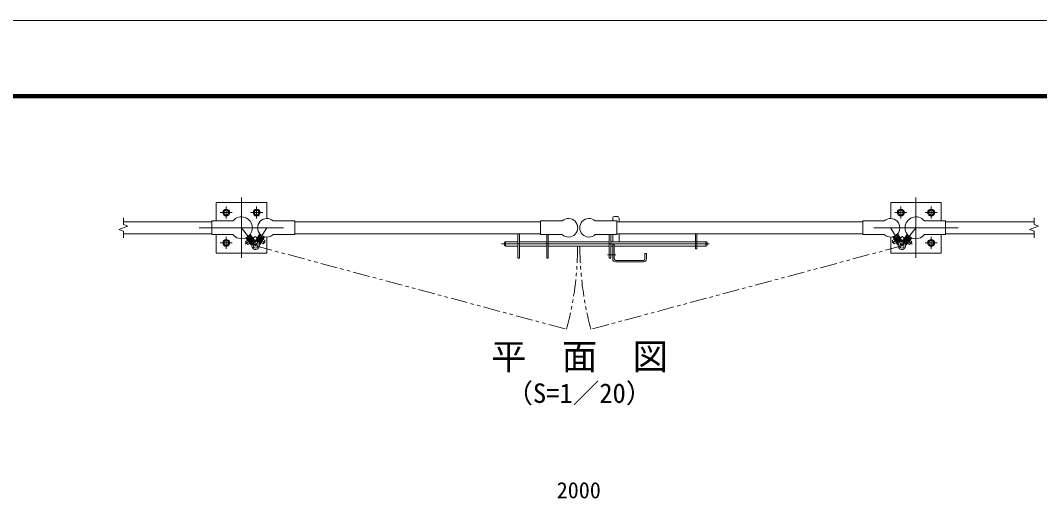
# Model space of a CAD drawing. Units: millimetres, scale not verified. Extents: x -4200 to 4200, y -2970 to 2970.
# Drawn here: x -413 to 2609, y 1552 to 2970 of the extents above; entities that cross this region are included whole.
import ezdxf
from ezdxf.enums import TextEntityAlignment as Align

# ---------------------------------------------------------------- set-up
doc = ezdxf.new("R2010")
doc.units = ezdxf.units.MM
doc.header["$LTSCALE"] = 20
doc.linetypes.add('USER1', pattern=[50.8, 31.75, -6.35, 6.35, -6.35])
doc.linetypes.add('USER2', pattern=[5, 2.5, -0.5, 0.5, -0.5, 0.5, -0.5])
doc.layers.add('0-0_D-TTL-TXT', color=7, linetype='Continuous')
for name, color, linetype, lineweight in [('0-1_D-BMK', 2, 'USER1', 13), ('0-2_D-STR1', 1, 'Continuous', 18), ('0-3_D-STR3', 3, 'Continuous', 13), ('0-4_D-STR-DIM', 7, 'Continuous', 9), ('0-5_0', 3, 'Continuous', 18), ('0-8_D-TTL', 7, 'Continuous', 9)]:
    doc.layers.add(name, color=color, linetype=linetype, lineweight=lineweight)
doc.styles.add('ＭＳ ゴシック', font='')
doc.styles.get('ＭＳ ゴシック').set_extended_font_data('MS Gothic')

# ---------------------------------------------------------------- blocks, each defined once
blk = doc.blocks.new('M10-平')
at = {"layer": '0-5_0'}
blk.add_lwpolyline([(152.6, -88.1), (152.6, 88.1), (0, 176.2), (-152.6, 88.1), (-152.6, -88.1), (0, -176.2)], close=True, dxfattribs=at)
for radius in [210, 138.5]:
    blk.add_circle((0, 0), radius, dxfattribs=at)

msp = doc.modelspace()

# ---------------------------------------------------------------- linework, layer by layer
at = {"layer": '0-1_D-BMK'}
for p, q in [((197.31, 2382.16), (197.31, 2418)), ((242.31, 2265.61), (242.31, 2444.55)), ((287.31, 2382.16), (287.31, 2418)), ((2197.31, 2382.16), (2197.31, 2418)), ((2242.31, 2265.61), (2242.31, 2444.55)), ((2287.31, 2382.16), (2287.31, 2418)), ((179.4, 2400.08), (215.23, 2400.08)), ((269.4, 2400.08), (305.23, 2400.08)), ((2215.23, 2400.08), (2179.4, 2400.08)), ((2305.23, 2400.08), (2269.4, 2400.08)), ((117.31, 2355.08), (367.31, 2355.08)), ((197.31, 2292.16), (197.31, 2328)), ((242.31, 2355.08), (284.15, 2301.35)), ((282.88, 2329.26), (253.47, 2306.36)), ((282.65, 2329.17), (313.04, 2310.19)), ((317.71, 2355.08), (284.15, 2301.35)), ((2117.31, 2355.08), (2367.31, 2355.08)), ((2166.91, 2355.08), (2200.47, 2301.35)), ((2201.98, 2329.17), (2171.58, 2310.19)), ((2242.31, 2355.08), (2200.47, 2301.35)), ((2201.74, 2329.26), (2231.15, 2306.36)), ((2287.31, 2292.16), (2287.31, 2328)), ((179.4, 2310.08), (215.23, 2310.08)), ((1013.68, 2307.38), (1629.26, 2307.38)), ((2305.23, 2310.08), (2269.4, 2310.08)), ((1327.28, 2274.88), (1352.43, 2274.88))]:
    msp.add_line(p, q, dxfattribs=at)
at = {"layer": '0-1_D-BMK', "linetype": 'USER2'}
for p, q in [((284.15, 2301.35), (1206.17, 2054.3)), ((2200.47, 2301.35), (1278.46, 2054.3))]:
    msp.add_line(p, q, dxfattribs=at)
for centre, start, end in [((284.15, 2301.35), 345, 359.97183), ((2200.47, 2301.35), 180.02817, 195)]:
    msp.add_arc(centre, 954.67, start, end, dxfattribs=at)
at = {"layer": '0-2_D-STR1'}
for p, q in [((154.81, 2372.58), (-107.69, 2372.58)), ((1129.41, 2372.58), (400.21, 2372.58)), ((1355.21, 2372.58), (2084.41, 2372.58)), ((2329.81, 2372.58), (2592.31, 2372.58)), ((154.81, 2337.58), (-107.69, 2337.58)), ((1129.41, 2337.58), (400.21, 2337.58)), ((1355.21, 2337.58), (2084.41, 2337.58)), ((2329.81, 2337.58), (2592.31, 2337.58))]:
    msp.add_line(p, q, dxfattribs=at)
at = {"layer": '0-3_D-STR3'}
for p, q in [((1348.21, 2388.88), (1357.21, 2388.88)), ((217.16, 2375.43), (154.81, 2375.43)), ((336.21, 2375.43), (400.21, 2375.43)), ((1193.41, 2375.43), (1129.41, 2375.43)), ((1291.21, 2375.43), (1355.21, 2375.43)), ((1343.21, 2383.88), (1343.21, 2375.43)), ((1362.21, 2383.88), (1362.21, 2372.58)), ((2148.41, 2375.43), (2084.41, 2375.43)), ((2267.46, 2375.43), (2329.81, 2375.43)), ((265.62, 2331.66), (259.31, 2326.74)), ((265.62, 2331.66), (267.02, 2331.48)), ((282.56, 2313.16), (266.58, 2333.69)), ((268.56, 2329.51), (266.98, 2328.28)), ((266.98, 2328.28), (278.04, 2314.08)), ((267.02, 2331.48), (280.58, 2314.07)), ((283.4, 2315.82), (268.07, 2335.51)), ((282.57, 2314.48), (296.78, 2337.24)), ((284.52, 2313.26), (298.41, 2335.5)), ((298.08, 2333.09), (286.39, 2314.37)), ((298.45, 2329.91), (288.92, 2314.64)), ((294.7, 2306.91), (308.58, 2329.14)), ((306.56, 2327.79), (294.87, 2309.08)), ((296.62, 2305.65), (310.86, 2328.45)), ((298.45, 2329.91), (296.76, 2330.97)), ((299.46, 2333.41), (298.08, 2333.09)), ((306.24, 2329.17), (299.46, 2333.41)), ((306.24, 2329.17), (306.56, 2327.79)), ((1066.41, 2337.58), (1066.41, 2264.88)), ((1147.41, 2334.73), (1147.41, 2264.88)), ((1337.21, 2334.73), (1337.21, 2264.88)), ((1343.21, 2334.73), (1343.21, 2313.88)), ((1362.21, 2337.58), (1362.21, 2313.88)), ((1588.21, 2337.58), (1588.21, 2292.38)), ((1592.71, 2337.58), (1592.71, 2292.38)), ((2188, 2305.65), (2173.76, 2328.45)), ((2189.93, 2306.91), (2176.04, 2329.14)), ((2178.38, 2329.17), (2178.06, 2327.79)), ((2178.06, 2327.79), (2189.75, 2309.08)), ((2178.38, 2329.17), (2185.16, 2333.41)), ((2185.16, 2333.41), (2186.54, 2333.09)), ((2186.17, 2329.91), (2187.87, 2330.97)), ((2186.17, 2329.91), (2195.71, 2314.64)), ((2200.1, 2313.26), (2186.22, 2335.5)), ((2186.54, 2333.09), (2198.23, 2314.37)), ((2202.05, 2314.48), (2187.84, 2337.24)), ((2201.22, 2315.82), (2216.55, 2335.51)), ((2202.07, 2313.16), (2218.05, 2333.69)), ((2217.6, 2331.48), (2204.04, 2314.07)), ((2217.64, 2328.28), (2206.58, 2314.08)), ((2216.06, 2329.51), (2217.64, 2328.28)), ((2219, 2331.66), (2217.6, 2331.48)), ((2219, 2331.66), (2225.32, 2326.74)), ((260.33, 2318.43), (254.41, 2313.82)), ((261.17, 2305.14), (254.41, 2313.82)), ((271.28, 2304.38), (254.97, 2325.31)), ((273.09, 2305.79), (257.11, 2326.31)), ((259.31, 2326.74), (259.13, 2325.34)), ((259.13, 2325.34), (272.69, 2307.93)), ((262.25, 2324.6), (260.67, 2323.37)), ((267.09, 2309.75), (261.17, 2305.14)), ((262.93, 2320.46), (262.15, 2319.84)), ((269.69, 2311.78), (262.93, 2320.46)), ((269.69, 2311.78), (268.9, 2311.17)), ((273.09, 2305.79), (271.28, 2304.38)), ((279.62, 2315.31), (278.04, 2314.08)), ((282.56, 2313.16), (283.5, 2313.9)), ((284.52, 2313.26), (282.57, 2314.48)), ((288.92, 2314.64), (287.22, 2315.7)), ((295.7, 2310.41), (294.01, 2311.47)), ((294.7, 2306.91), (296.65, 2305.69)), ((297.54, 2313.34), (303.36, 2322.67)), ((298.38, 2312.81), (297.54, 2313.34)), ((306.7, 2307.62), (300.33, 2311.59)), ((304.21, 2322.14), (303.36, 2322.67)), ((312.52, 2316.95), (306.16, 2320.92)), ((306.7, 2307.62), (312.52, 2316.95)), ((1022.71, 2310.88), (1022.71, 2303.88)), ((1025.71, 2313.88), (1061.91, 2313.88)), ((1025.71, 2313.88), (1025.71, 2300.88)), ((1025.71, 2300.88), (1061.91, 2300.88)), ((1066.41, 2313.88), (1147.41, 2313.88)), ((1066.41, 2300.88), (1147.41, 2300.88)), ((1151.91, 2313.88), (1332.71, 2313.88)), ((1151.91, 2300.88), (1332.71, 2300.88)), ((1337.21, 2313.88), (1588.21, 2313.88)), ((1337.21, 2300.88), (1343.21, 2300.88)), ((1343.21, 2305.88), (1343.21, 2262.88)), ((1343.21, 2305.88), (1347.71, 2305.88)), ((1347.71, 2305.88), (1347.71, 2262.88)), ((1347.71, 2300.88), (1588.21, 2300.88)), ((1592.71, 2313.88), (1588.21, 2313.88)), ((1592.71, 2300.88), (1588.21, 2300.88)), ((1592.71, 2313.88), (1619.71, 2313.88)), ((1592.71, 2300.88), (1619.71, 2300.88)), ((1619.71, 2313.88), (1619.71, 2300.88)), ((1622.71, 2310.88), (1622.71, 2303.88)), ((2177.93, 2307.62), (2184.29, 2311.59)), ((2179.38, 2325.67), (2181.08, 2326.73)), ((2180.41, 2322.14), (2181.26, 2322.67)), ((2181.08, 2326.73), (2190.62, 2311.47)), ((2187.09, 2313.34), (2181.26, 2322.67)), ((2186.24, 2312.81), (2187.09, 2313.34)), ((2189.93, 2306.91), (2187.97, 2305.69)), ((2188.92, 2310.41), (2190.62, 2311.47)), ((2195.71, 2314.64), (2197.4, 2315.7)), ((2200.1, 2313.26), (2202.05, 2314.48)), ((2202.07, 2313.16), (2201.12, 2313.9)), ((2205, 2315.31), (2206.58, 2314.08)), ((2222.38, 2324.6), (2211.32, 2310.39)), ((2211.32, 2310.39), (2212.89, 2309.17)), ((2211.53, 2305.79), (2227.51, 2326.31)), ((2211.53, 2305.79), (2213.35, 2304.38)), ((2225.49, 2325.34), (2211.93, 2307.93)), ((2213.35, 2304.38), (2229.65, 2325.31)), ((2214.93, 2311.78), (2221.69, 2320.46)), ((2214.93, 2311.78), (2215.72, 2311.17)), ((2217.53, 2309.75), (2223.45, 2305.14)), ((2221.69, 2320.46), (2222.48, 2319.84)), ((2222.38, 2324.6), (2223.95, 2323.37)), ((2223.45, 2305.14), (2230.21, 2313.82)), ((2224.29, 2318.43), (2230.21, 2313.82)), ((2225.32, 2326.74), (2225.49, 2325.34)), ((1438.71, 2278.88), (1438.71, 2262.88)), ((1438.71, 2278.88), (1443.21, 2278.88)), ((1443.21, 2278.88), (1443.21, 2262.88)), ((1588.21, 2292.38), (1592.71, 2292.38)), ((1352.21, 2258.38), (1434.21, 2258.38)), ((1352.21, 2253.88), (1434.21, 2253.88))]:
    msp.add_line(p, q, dxfattribs=at)
for points in [[(167.31, 2375.43), (167.31, 2430.08), (317.31, 2430.08), (317.31, 2382.58)], [(2317.31, 2375.43), (2317.31, 2430.08), (2167.31, 2430.08), (2167.31, 2382.58)], [(217.16, 2334.73), (154.81, 2334.73), (154.81, 2375.43)], [(336.21, 2334.73), (400.21, 2334.73), (400.21, 2375.43)], [(1193.41, 2334.73), (1129.41, 2334.73), (1129.41, 2375.43)], [(1291.21, 2334.73), (1355.21, 2334.73), (1355.21, 2375.43)], [(2148.41, 2334.73), (2084.41, 2334.73), (2084.41, 2375.43)], [(2267.46, 2334.73), (2329.81, 2334.73), (2329.81, 2375.43)], [(317.31, 2327.58), (317.31, 2280.08), (167.31, 2280.08), (167.31, 2334.73)], [(1061.91, 2337.58), (1061.91, 2264.88), (1066.41, 2264.88)], [(1151.91, 2334.73), (1151.91, 2264.88), (1147.41, 2264.88)], [(1332.71, 2334.73), (1332.71, 2264.88), (1337.21, 2264.88)], [(2167.31, 2327.58), (2167.31, 2280.08), (2317.31, 2280.08), (2317.31, 2334.73)], [(262.25, 2324.6), (273.31, 2310.39), (271.73, 2309.17)], [(305.24, 2325.67), (303.54, 2326.73), (294.01, 2311.47)], [(2177.93, 2307.62), (2172.1, 2316.95), (2178.46, 2320.92)]]:
    msp.add_lwpolyline(points, dxfattribs=at)
for centre in [(284.15, 2301.35), (2200.47, 2301.35)]:
    msp.add_circle(centre, 6.3, dxfattribs=at)
for centre, radius, start, end in [((1348.21, 2383.88), 5, 90, 180), ((1357.21, 2383.88), 5, 0, 90), ((242.31, 2355.08), 32.35, 218.9806, 141.0194), ((317.71, 2355.08), 27.5, 47.73142, 312.26858), ((1211.91, 2355.08), 27.5, 227.73142, 132.26858), ((1272.71, 2355.08), 27.5, 47.73142, 312.26858), ((2166.91, 2355.08), 27.5, 227.73142, 132.26858), ((2242.31, 2355.08), 32.35, 38.9806, 321.0194), ((268.75, 2304.86), 5, 347.17344, 37.90819), ((284.15, 2301.35), 10.8, 97.27686, 18.74636), ((284.53, 2317.15), 5, 217.90819, 259.49832), ((282.15, 2317.02), 5, 277.27686, 328.01161), ((299.11, 2306.43), 5, 148.01161, 198.74636), ((1025.71, 2310.88), 3, 90, 180), ((1025.71, 2303.88), 3, 180, 270), ((1619.71, 2310.88), 3, 0, 90), ((1619.71, 2303.88), 3, 270, 0), ((2200.47, 2301.35), 10.8, 161.25364, 82.72314), ((2185.51, 2306.43), 5, 341.25364, 31.98839), ((2202.47, 2317.02), 5, 211.98839, 262.72314), ((2200.1, 2317.15), 5, 280.50168, 322.09181), ((2215.88, 2304.86), 5, 142.09181, 192.82656), ((1352.21, 2262.88), 9, 180, 270), ((1352.21, 2262.88), 4.5, 180, 270), ((1434.21, 2262.88), 4.5, 270, 0), ((1434.21, 2262.88), 9, 270, 0)]:
    msp.add_arc(centre, radius, start, end, dxfattribs=at)
at = {"layer": '0-4_D-STR-DIM'}
for p, q in [((-120.9, 2350.27), (-94.47, 2359.89)), ((-107.69, 2364.7), (-107.69, 2385.08)), ((-94.47, 2359.89), (-107.69, 2364.7)), ((2579.1, 2350.27), (2605.53, 2359.89)), ((2592.31, 2364.7), (2592.31, 2385.08)), ((2605.53, 2359.89), (2592.31, 2364.7)), ((-107.69, 2345.46), (-120.9, 2350.27)), ((-107.69, 2325.08), (-107.69, 2345.46)), ((2592.31, 2345.46), (2579.1, 2350.27)), ((2592.31, 2325.08), (2592.31, 2345.46))]:
    msp.add_line(p, q, dxfattribs=at)
at = {"layer": '0-8_D-TTL', "color": 2, "lineweight": 18}
msp.add_lwpolyline([(-4199.68, 2970.23), (4200.32, 2970.23), (4200.32, -2969.77), (-4199.68, -2969.77)], close=True, dxfattribs=at)
at = {"layer": '0-8_D-TTL'}
for points in [[(-3929.68, 2750.23), (3930.32, 2750.23), (3930.32, -2749.77), (-3929.68, -2749.77)], [(-3927.18, 2747.73), (3927.82, 2747.73), (3927.82, -2747.27), (-3927.18, -2747.27)], [(-3924.68, 2745.23), (3925.32, 2745.23), (3925.32, -2744.77), (-3924.68, -2744.77)], [(-3922.18, 2742.73), (3922.82, 2742.73), (3922.82, -2742.27), (-3922.18, -2742.27)], [(-3919.68, 2740.23), (3920.32, 2740.23), (3920.32, -2739.77), (-3919.68, -2739.77)]]:
    msp.add_lwpolyline(points, close=True, dxfattribs=at)

# ---------------------------------------------------------------- block references
at = {"layer": '0-3_D-STR3', "yscale": 0.05}
for p, xscale, rotation in [((197.31, 2400.08), -0.05, 330), ((287.31, 2400.08), -0.05, 330), ((2197.31, 2400.08), 0.05, 30), ((2287.31, 2400.08), 0.05, 30), ((197.31, 2310.08), -0.05, 330), ((2287.31, 2310.08), 0.05, 30)]:
    msp.add_blockref('M10-平', p, dxfattribs=dict(at, xscale=xscale, rotation=rotation))

# ---------------------------------------------------------------- texts
at = {"layer": '0-0_D-TTL-TXT', "style": 'ＭＳ ゴシック'}
for s, height, p in [('平\u3000面\u3000図', 76.98, (982.41, 1911.55)), ('（S=1／20）', 57.77, (1027.9, 1818.36))]:
    msp.add_text(s, height=height, dxfattribs=at).set_placement(p, align=Align.BOTTOM_LEFT)
at = {"layer": '0-4_D-STR-DIM', "style": 'ＭＳ ゴシック'}
msp.add_text('2000', height=48.09, dxfattribs=at).set_placement((1177.06, 1538.34), align=Align.BOTTOM_LEFT)

doc.saveas('drawing.dxf')
